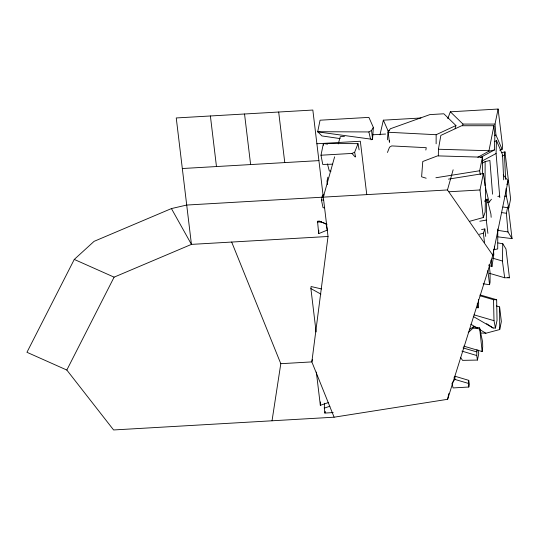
<?xml version="1.0" encoding="UTF-8"?>
<svg xmlns="http://www.w3.org/2000/svg" width="539" height="539" viewBox="0 0 539 539"><rect width="100%" height="100%" fill="white"/><g stroke="black" fill="none" stroke-linecap="round" stroke-linejoin="round"><path stroke-width="0.81" d="M436.132 143.805L436.159 134.716L455.927 125.533L443.84 113.79L429.893 114.598L390.31 128.781L388.208 132.257L389.407 142.276L389.515 140.686M482.392 174.097L482.439 157.193L437.547 155.879L422.771 161.498L421.606 176.805L426.174 178.227M485.012 185.847L485.154 161.585L489.897 160.487L492.558 194.175M438.342 155.845L438.423 149.242L440.848 135.397L461.654 125.735L493.933 125.728L494.849 136.704L494.445 149.95L480.404 157.523M487.896 233.387L486.299 220.08L486.69 199.956L487.155 199.086L490.921 214.023L491.157 217.325M502.766 243.709L505.986 248.978L509.449 277.78L504.672 277.753L502.409 261.017L502.766 243.709L497.868 242.927M328.298 402.613L320.341 405.308L320.435 401.966M333.19 412.584L324.902 413.063L324.31 408.117L324.458 403.219M499.801 197.604L496.075 153.507L496.473 140.585L494.283 141.77M452.443 382.609L454.882 379.416L455.024 376.262L468.735 380.345L469.361 384.341L468.809 387.022L453.083 387.932L451.951 383.242M370.987 139.79L372.537 139.352L373.352 127.42L368.898 117.381L320.058 120.204L317.7 131.705L321.951 135.936L340.116 138.597M387.46 139.83L388.06 130.782L383.35 120.17L420.932 117.994M316.11 331.97L310.895 288.581L311.097 286.532L321.534 288.944M468.809 387.022L468.371 383.397L468.735 380.345M463.735 346.126L482.156 351.556L482.715 346.846L482.6 341.894L479.629 327.894L473.336 326.823L469.402 329.578M334.119 417.193L113.601 429.96L66.823 370.044L114.106 277.154L191.439 244.383L176.246 117.953L312.836 110.044L328.029 236.48L311.845 361.898L334.119 417.193L447.626 399.305L492.828 255.23L508.122 180.706L503.21 174.946M499.788 150.246L502.112 149.33L502.57 146.163L498.103 109.04L450.341 111.809L447.754 118.614M505.609 179.379L504.504 155.03L504.962 151.85L501.742 152.699M476.463 307.365L478.073 307.83L478.693 303.713L478.369 299.637M460.522 357.344L462.543 360.362L477.433 360.065L476.725 355.524L476.968 349.683M272.033 420.791L280.799 363.697L231.682 242.058M488.866 265.289L491.905 266.664L493.818 254.509L493.461 249.55M425.837 150.051L426.248 147.686L391.732 145.921L389.529 147.181L387.46 152.476M468.223 332.651L473.101 328.035L473.336 326.823M482.156 351.556L479.629 327.894M483.166 283.817L489.567 284.673L490.052 282.308L490.106 272.875L489.109 264.588M332.725 164.186L322.753 164.435L320.988 155.219L323.393 143.495L358.004 143.657L359.122 149.869M324.673 207.784L323.05 207.717L321.453 200.097L322.477 195.098L324.087 195.003M326.041 223.746L327.308 230.086L318.711 233.63L317.518 221.239L319.135 221.145L327.045 224.258M327.847 177.23L327.011 181.306L327.416 184.601M312.351 359.432L311.845 361.898L280.799 363.697M324.902 413.063L325.239 411.439M480.289 174.69L479.656 170.762L482.439 157.193M469.799 221.259L483.301 217.52L479.986 189.971L483.362 173.545L448.441 179.123M477.817 157.267L488.86 151.243L493.933 125.728M502.112 149.33L495.927 134.972L495.018 124.078L498.103 109.04M447.626 399.305L448.805 393.558M497.868 236.85L512.05 238.615L507.981 231.952L506.397 213.269L507.711 206.861M477.433 360.065L478.747 353.658L478.053 350.094M502.968 207.016L508.796 207.838L510.622 198.931L504.962 151.85M473.282 316.481L493.158 328.022L495.442 328.049L497.039 320.281L496.648 299.738L480.047 294.9M480.876 332.974L485.888 333.23L499.72 329.545L501.358 321.567L499.606 306.961L496.466 305.923M379.988 134.804L383.35 120.17M455.105 128.72L455.927 125.533M462.556 125.708L462.974 124.078L450.341 111.809M323.299 197.146L334.625 156.829M338.249 143.926L340.284 136.67L344.482 136.428M492.828 255.23L447.471 189.957L453.137 169.798M506.882 184.729L508.122 180.706M318.711 233.63L318.778 230.207M483.301 217.52L485.154 212.076L485.632 187.66L483.362 173.545M484.48 242.321L483.382 233.192L484.824 228.967L481.563 229.54M355.518 156.802L354.649 152.261L358.004 143.657M447.471 189.957L186.716 205.049L171.429 208.573L94.096 241.344L74.274 259.427L26.95 352.29L66.823 370.044M317.7 131.705L368.878 131.947L371.533 130.425L373.352 127.42M487.552 202.698L489.129 202.199L491.44 199.235M454 377.381L455.024 376.262M484.588 201.337L486.69 199.956M485.046 200.414L487.155 199.086M482.23 163.182L485.154 161.585M494.472 135.754L495.927 134.972M482.189 161.006L496.075 153.507M320.988 155.219L351.98 153.426L354.649 152.261M502.166 155.96L504.504 155.03M388.06 130.782L389.636 130.216M324.31 408.117L329.881 406.238M497.82 196.486L499.437 196.021M479.434 234.29L483.382 233.192M488.86 151.243L494.445 149.95M479.818 221.226L486.299 220.08M435.889 177.749L479.656 170.762M373.008 134.777L385.594 134.049M316.885 143.758L360.342 141.245L366.763 194.626M182.323 168.525L318.913 160.615M449.048 191.763L479.986 189.971M321.453 200.097L323.555 199.976M317.33 222.135L321.325 221.906M328.029 236.48L191.439 244.383L171.429 208.573M504.706 196.169L506.37 196.169L508.796 207.838M462.974 124.078L495.018 124.078M480 295.776L493.535 299.718L496.648 299.738M438.423 149.242L488.806 150.718M388.208 132.257L436.159 134.716M330.986 171.186L329.322 171.058L327.449 163.937M317.72 131.88L372.537 139.352M323.393 143.495L327.557 144.156M473.101 328.035L479.427 328.878M501.513 212.582L506.397 213.269M498.07 230.375L507.981 231.952M492.734 258.194L502.409 261.017M507.853 277.315L509.449 277.78M489.432 273.307L504.672 277.753M474.071 314.857L494 320.671L495.442 328.049M463.048 347.918L476.644 351.879M454.882 379.416L468.371 383.397M461.923 351.118L476.725 355.524M319.135 221.145L326.014 223.901M74.274 259.427L114.106 277.154M310.895 288.581L320.907 294.126M470.796 324.202L477.264 328.069M479.42 329.356L485.888 333.23M486.602 323.669L493.158 328.022M351.98 153.426L355.134 156.97M496.473 140.585L502.543 154.7L503.689 179.817M485.41 187.41L489.129 202.199M368.878 131.947L370.468 138.759M477.217 303.801L478.073 307.83M508.243 206.929L512.05 238.615M491.103 260.007L491.905 266.664M484.824 228.967L485.72 236.419M487.876 270.551L489.567 284.673M371.533 130.425L372.577 139.096M316.339 372.058L320.341 405.308M278.683 112.024L284.767 162.596M244.538 113.998L250.615 164.57M210.392 115.973L216.469 166.551M497.787 228.954L497.713 248.951L494.566 249.523L494.364 246.229M506.027 188.61L506.37 196.169M323.407 143.617L323.454 145.24M493.535 299.718L494 320.671M499.606 306.961L499.72 329.545"/></g></svg>
